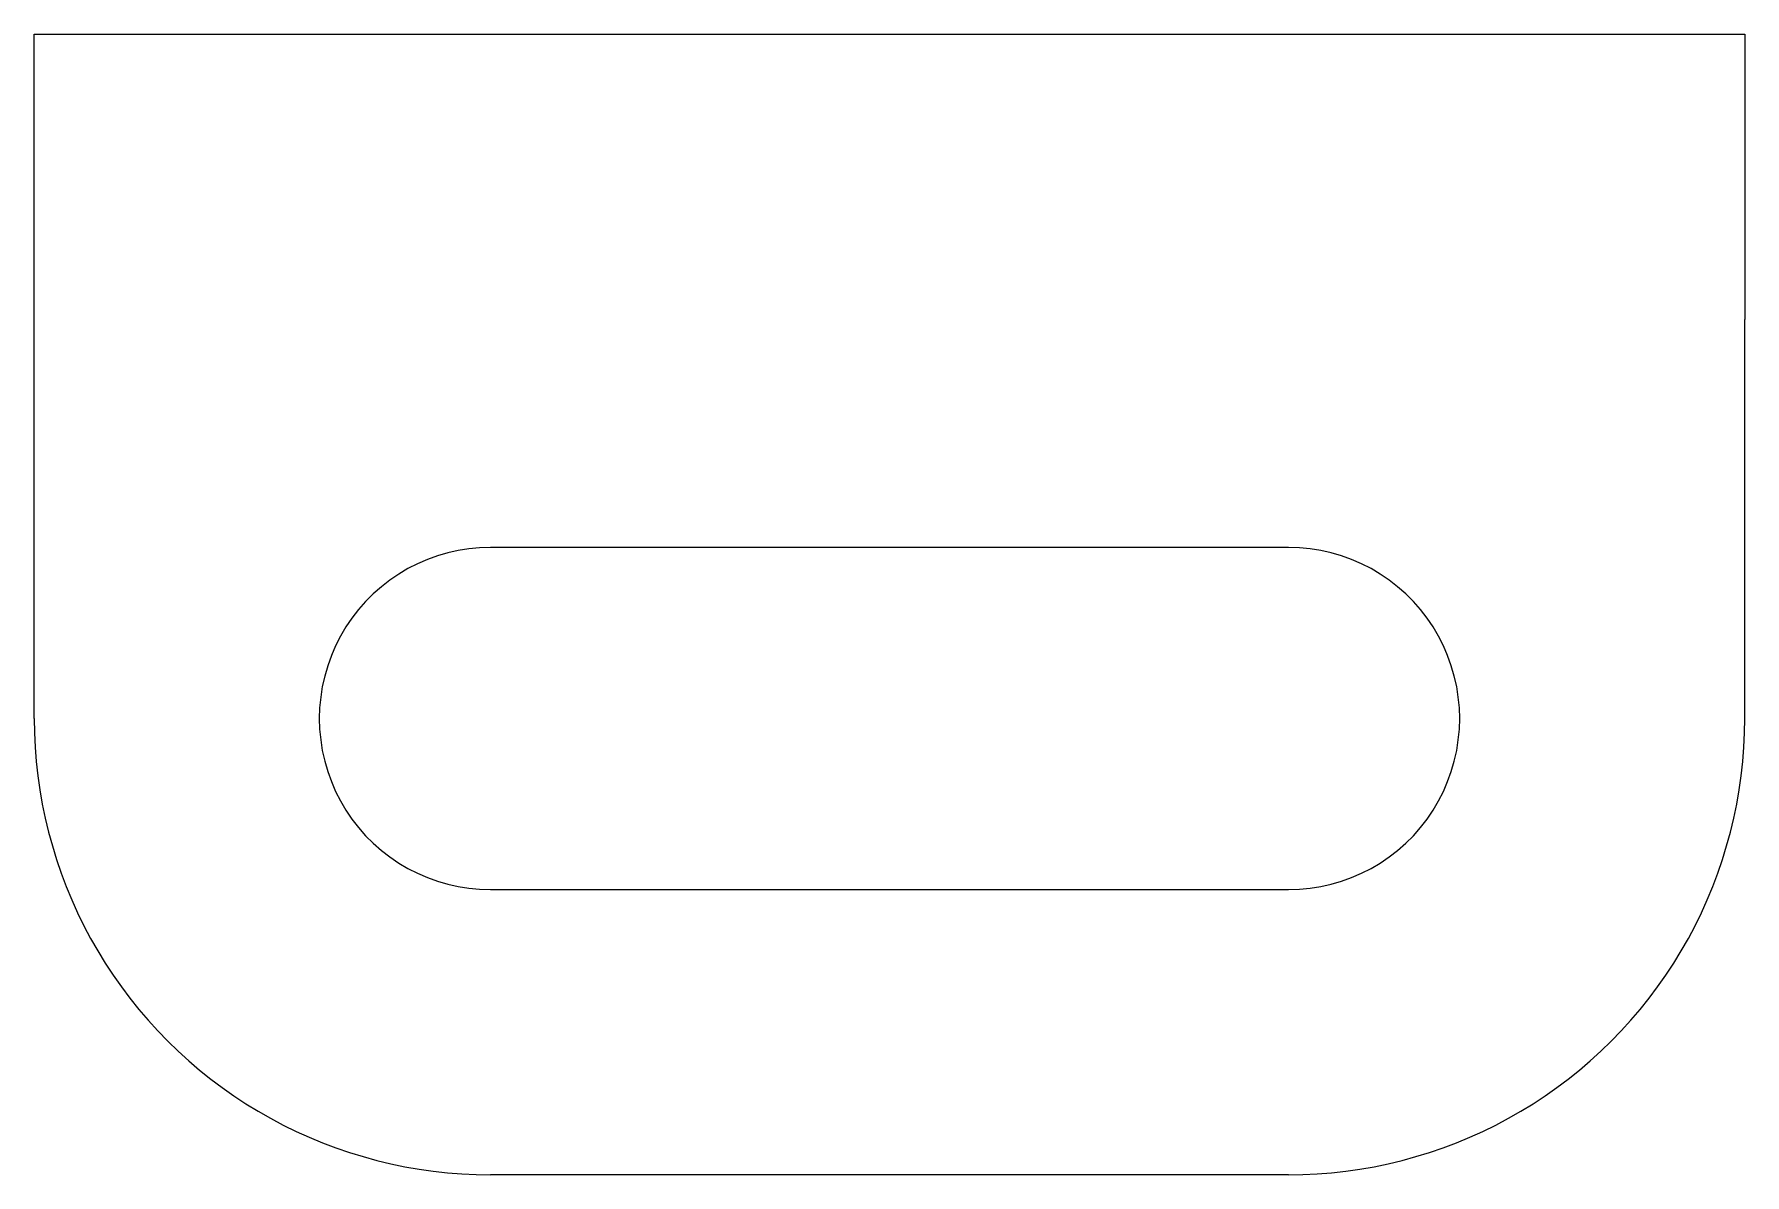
# Model space of a CAD drawing. Header units: metres. Extents: x -15 to 15, y -20 to 0.
import ezdxf

# ---------------------------------------------------------------- set-up
doc = ezdxf.new("R2010")
doc.units = ezdxf.units.M

msp = doc.modelspace()

# ---------------------------------------------------------------- linework, layer by layer
for points in [[(-15, -5), (-15, -4.843), (-15, -4.686), (-15, -4.53), (-15, -4.374), (-15, -4.219), (-15, -4.064), (-15, -3.91), (-15, -3.758), (-15, -3.607), (-15, -3.456), (-15, -3.307), (-15, -3.162), (-15, -3.017), (-15, -2.872), (-15, -2.732), (-15, -2.595), (-15, -2.458), (-15, -2.322), (-15, -2.194), (-15, -2.065), (-15, -1.937), (-15, -1.816), (-15, -1.699), (-15, -1.582), (-15, -1.464), (-15, -1.36), (-15, -1.255), (-15, -1.151), (-15, -1.052), (-15, -0.961), (-15, -0.87), (-15, -0.779), (-15, -0.701), (-15, -0.625), (-15, -0.549), (-15, -0.478), (-15, -0.418), (-15, -0.358), (-15, -0.298), (-15, -0.25), (-15, -0.206), (-15, -0.163), (-15, -0.122), (-15, -0.095), (-15, -0.069), (-15, -0.043), (-15, -0.026), (-15, -0.018), (-15, -0.009), (-15, 0)], [(-15, 0), (-14.4, 0), (-13.8, 0), (-13.2, 0), (-12.6, 0), (-12, 0), (-11.4, 0), (-10.8, 0), (-10.2, 0), (-9.6, 0), (-9, 0), (-8.4, 0), (-7.8, 0), (-7.2, 0), (-6.6, 0), (-6, 0), (-5.4, 0), (-4.8, 0), (-4.2, 0), (-3.6, 0), (-3, 0), (-2.4, 0), (-1.8, 0), (-1.2, 0), (-0.6, 0), (0, 0), (0.6, 0), (1.2, 0), (1.8, 0), (2.4, 0), (3, 0), (3.6, 0), (4.2, 0), (4.8, 0), (5.4, 0), (6, 0), (6.6, 0), (7.2, 0), (7.8, 0), (8.4, 0), (9, 0), (9.6, 0), (10.2, 0), (10.8, 0), (11.4, 0), (12, 0), (12.6, 0), (13.2, 0), (13.8, 0), (14.4, 0), (15, 0)], [(15, 0), (15, -0.009), (15, -0.018), (15, -0.026), (15, -0.043), (15, -0.069), (15, -0.095), (15, -0.122), (15, -0.163), (15, -0.206), (15, -0.25), (15, -0.298), (15, -0.358), (15, -0.418), (15, -0.478), (15, -0.549), (15, -0.625), (15, -0.701), (15, -0.779), (15, -0.87), (15, -0.961), (15, -1.052), (15, -1.151), (15, -1.255), (15, -1.36), (15, -1.464), (15, -1.582), (15, -1.699), (15, -1.816), (15, -1.937), (15, -2.065), (15, -2.194), (15, -2.322), (15, -2.458), (15, -2.595), (15, -2.732), (15, -2.872), (15, -3.017), (15, -3.162), (15, -3.307), (15, -3.456), (15, -3.607), (15, -3.758), (15, -3.91), (15, -4.064), (15, -4.219), (15, -4.374), (15, -4.53), (15, -4.686), (15, -4.843), (15, -5)], [(-15, -12), (-15, -11.86), (-15, -11.72), (-15, -11.58), (-15, -11.44), (-15, -11.3), (-15, -11.16), (-15, -11.02), (-15, -10.88), (-15, -10.74), (-15, -10.6), (-15, -10.46), (-15, -10.32), (-15, -10.18), (-15, -10.04), (-15, -9.9), (-15, -9.76), (-15, -9.62), (-15, -9.48), (-15, -9.34), (-15, -9.2), (-15, -9.06), (-15, -8.92), (-15, -8.78), (-15, -8.64), (-15, -8.5), (-15, -8.36), (-15, -8.22), (-15, -8.08), (-15, -7.94), (-15, -7.8), (-15, -7.66), (-15, -7.52), (-15, -7.38), (-15, -7.24), (-15, -7.1), (-15, -6.96), (-15, -6.82), (-15, -6.68), (-15, -6.54), (-15, -6.4), (-15, -6.26), (-15, -6.12), (-15, -5.98), (-15, -5.84), (-15, -5.7), (-15, -5.56), (-15, -5.42), (-15, -5.28), (-15, -5.14), (-15, -5)], [(15, -12), (15, -11.86), (15, -11.72), (15, -11.58), (15, -11.44), (15, -11.3), (15, -11.16), (15, -11.02), (15, -10.88), (15, -10.74), (15, -10.6), (15, -10.46), (15, -10.32), (15, -10.18), (15, -10.04), (15, -9.9), (15, -9.76), (15, -9.62), (15, -9.48), (15, -9.34), (15, -9.2), (15, -9.06), (15, -8.92), (15, -8.78), (15, -8.64), (15, -8.5), (15, -8.36), (15, -8.22), (15, -8.08), (15, -7.94), (15, -7.8), (15, -7.66), (15, -7.52), (15, -7.38), (15, -7.24), (15, -7.1), (15, -6.96), (15, -6.82), (15, -6.68), (15, -6.54), (15, -6.4), (15, -6.26), (15, -6.12), (15, -5.98), (15, -5.84), (15, -5.7), (15, -5.56), (15, -5.42), (15, -5.28), (15, -5.14), (15, -5)], [(-15, -12), (-15, -11.9), (-15, -11.8), (-15, -11.7), (-15, -11.6), (-15, -11.5), (-15, -11.4), (-15, -11.3), (-15, -11.2), (-15, -11.1), (-15, -11), (-15, -10.9), (-15, -10.8), (-15, -10.7), (-15, -10.6), (-15, -10.5), (-15, -10.4), (-15, -10.3), (-15, -10.2), (-15, -10.1), (-15, -10), (-15, -9.9), (-15, -9.8), (-15, -9.7), (-15, -9.6), (-15, -9.5), (-15, -9.4), (-15, -9.3), (-15, -9.2), (-15, -9.1), (-15, -9), (-15, -8.9), (-15, -8.8), (-15, -8.7), (-15, -8.6), (-15, -8.5), (-15, -8.4), (-15, -8.3), (-15, -8.2), (-15, -8.1), (-15, -8), (-15, -7.9), (-15, -7.8), (-15, -7.7), (-15, -7.6), (-15, -7.5), (-15, -7.4), (-15, -7.3), (-15, -7.2), (-15, -7.1), (-15, -7)], [(15, -12), (15, -11.9), (15, -11.8), (15, -11.7), (15, -11.6), (15, -11.5), (15, -11.4), (15, -11.3), (15, -11.2), (15, -11.1), (15, -11), (15, -10.9), (15, -10.8), (15, -10.7), (15, -10.6), (15, -10.5), (15, -10.4), (15, -10.3), (15, -10.2), (15, -10.1), (15, -10), (15, -9.9), (15, -9.8), (15, -9.7), (15, -9.6), (15, -9.5), (15, -9.4), (15, -9.3), (15, -9.2), (15, -9.1), (15, -9), (15, -8.9), (15, -8.8), (15, -8.7), (15, -8.6), (15, -8.5), (15, -8.4), (15, -8.3), (15, -8.2), (15, -8.1), (15, -8), (15, -7.9), (15, -7.8), (15, -7.7), (15, -7.6), (15, -7.5), (15, -7.4), (15, -7.3), (15, -7.2), (15, -7.1), (15, -7)], [(-7, -9), (-7.188, -9.006), (-7.376, -9.024), (-7.562, -9.053), (-7.746, -9.094), (-7.927, -9.147), (-8.104, -9.211), (-8.277, -9.286), (-8.445, -9.371), (-8.607, -9.467), (-8.763, -9.573), (-8.912, -9.688), (-9.054, -9.813), (-9.187, -9.946), (-9.312, -10.088), (-9.427, -10.237), (-9.533, -10.393), (-9.629, -10.555), (-9.714, -10.723), (-9.789, -10.896), (-9.853, -11.073), (-9.906, -11.254), (-9.947, -11.438), (-9.976, -11.624), (-9.994, -11.812), (-10, -12), (-9.994, -12.188), (-9.976, -12.376), (-9.947, -12.562), (-9.906, -12.746), (-9.853, -12.927), (-9.789, -13.104), (-9.714, -13.277), (-9.629, -13.445), (-9.533, -13.607), (-9.427, -13.763), (-9.312, -13.912), (-9.187, -14.054), (-9.054, -14.187), (-8.912, -14.312), (-8.763, -14.427), (-8.607, -14.533), (-8.445, -14.629), (-8.277, -14.714), (-8.104, -14.789), (-7.927, -14.853), (-7.746, -14.906), (-7.562, -14.947), (-7.376, -14.976), (-7.188, -14.994), (-7, -15)], [(-7, -9), (-7.188, -9.006), (-7.376, -9.024), (-7.562, -9.053), (-7.746, -9.094), (-7.927, -9.147), (-8.104, -9.211), (-8.277, -9.286), (-8.445, -9.371), (-8.607, -9.467), (-8.763, -9.573), (-8.912, -9.688), (-9.054, -9.813), (-9.187, -9.946), (-9.312, -10.088), (-9.427, -10.237), (-9.533, -10.393), (-9.629, -10.555), (-9.714, -10.723), (-9.789, -10.896), (-9.853, -11.073), (-9.906, -11.254), (-9.947, -11.438), (-9.976, -11.624), (-9.994, -11.812), (-10, -12), (-9.994, -12.188), (-9.976, -12.376), (-9.947, -12.562), (-9.906, -12.746), (-9.853, -12.927), (-9.789, -13.104), (-9.714, -13.277), (-9.629, -13.445), (-9.533, -13.607), (-9.427, -13.763), (-9.312, -13.912), (-9.187, -14.054), (-9.054, -14.187), (-8.912, -14.312), (-8.763, -14.427), (-8.607, -14.533), (-8.445, -14.629), (-8.277, -14.714), (-8.104, -14.789), (-7.927, -14.853), (-7.746, -14.906), (-7.562, -14.947), (-7.376, -14.976), (-7.188, -14.994), (-7, -15)], [(7, -9), (6.72, -9), (6.44, -9), (6.16, -9), (5.88, -9), (5.6, -9), (5.32, -9), (5.04, -9), (4.76, -9), (4.48, -9), (4.2, -9), (3.92, -9), (3.64, -9), (3.36, -9), (3.08, -9), (2.8, -9), (2.52, -9), (2.24, -9), (1.96, -9), (1.68, -9), (1.4, -9), (1.12, -9), (0.84, -9), (0.56, -9), (0.28, -9), (0, -9), (-0.28, -9), (-0.56, -9), (-0.84, -9), (-1.12, -9), (-1.4, -9), (-1.68, -9), (-1.96, -9), (-2.24, -9), (-2.52, -9), (-2.8, -9), (-3.08, -9), (-3.36, -9), (-3.64, -9), (-3.92, -9), (-4.2, -9), (-4.48, -9), (-4.76, -9), (-5.04, -9), (-5.32, -9), (-5.6, -9), (-5.88, -9), (-6.16, -9), (-6.44, -9), (-6.72, -9), (-7, -9)], [(7, -15), (7.188, -14.994), (7.376, -14.976), (7.562, -14.947), (7.746, -14.906), (7.927, -14.853), (8.104, -14.789), (8.277, -14.714), (8.445, -14.629), (8.607, -14.533), (8.763, -14.427), (8.912, -14.312), (9.054, -14.187), (9.187, -14.054), (9.312, -13.912), (9.427, -13.763), (9.533, -13.607), (9.629, -13.445), (9.714, -13.277), (9.789, -13.104), (9.853, -12.927), (9.906, -12.746), (9.947, -12.562), (9.976, -12.376), (9.994, -12.188), (10, -12), (9.994, -11.812), (9.976, -11.624), (9.947, -11.438), (9.906, -11.254), (9.853, -11.073), (9.789, -10.896), (9.714, -10.723), (9.629, -10.555), (9.533, -10.393), (9.427, -10.237), (9.312, -10.088), (9.187, -9.946), (9.054, -9.813), (8.912, -9.688), (8.763, -9.573), (8.607, -9.467), (8.445, -9.371), (8.277, -9.286), (8.104, -9.211), (7.927, -9.147), (7.746, -9.094), (7.562, -9.053), (7.376, -9.024), (7.188, -9.006), (7, -9)], [(7, -15), (7.188, -14.994), (7.376, -14.976), (7.562, -14.947), (7.746, -14.906), (7.927, -14.853), (8.104, -14.789), (8.277, -14.714), (8.445, -14.629), (8.607, -14.533), (8.763, -14.427), (8.912, -14.312), (9.054, -14.187), (9.187, -14.054), (9.312, -13.912), (9.427, -13.763), (9.533, -13.607), (9.629, -13.445), (9.714, -13.277), (9.789, -13.104), (9.853, -12.927), (9.906, -12.746), (9.947, -12.562), (9.976, -12.376), (9.994, -12.188), (10, -12), (9.994, -11.812), (9.976, -11.624), (9.947, -11.438), (9.906, -11.254), (9.853, -11.073), (9.789, -10.896), (9.714, -10.723), (9.629, -10.555), (9.533, -10.393), (9.427, -10.237), (9.312, -10.088), (9.187, -9.946), (9.054, -9.813), (8.912, -9.688), (8.763, -9.573), (8.607, -9.467), (8.445, -9.371), (8.277, -9.286), (8.104, -9.211), (7.927, -9.147), (7.746, -9.094), (7.562, -9.053), (7.376, -9.024), (7.188, -9.006), (7, -9)], [(-15, -12), (-14.996, -12.251), (-14.984, -12.502), (-14.964, -12.753), (-14.937, -13.003), (-14.902, -13.251), (-14.858, -13.499), (-14.807, -13.745), (-14.749, -13.99), (-14.682, -14.232), (-14.608, -14.472), (-14.527, -14.71), (-14.438, -14.945), (-14.342, -15.177), (-14.239, -15.406), (-14.128, -15.632), (-14.01, -15.854), (-13.886, -16.072), (-13.755, -16.287), (-13.617, -16.497), (-13.472, -16.702), (-13.321, -16.903), (-13.164, -17.099), (-13.001, -17.29), (-12.832, -17.476), (-12.657, -17.657), (-12.476, -17.832), (-12.29, -18.001), (-12.099, -18.164), (-11.903, -18.321), (-11.702, -18.472), (-11.497, -18.617), (-11.287, -18.755), (-11.072, -18.886), (-10.854, -19.01), (-10.632, -19.128), (-10.406, -19.239), (-10.177, -19.342), (-9.945, -19.438), (-9.71, -19.527), (-9.472, -19.608), (-9.232, -19.682), (-8.99, -19.749), (-8.745, -19.807), (-8.499, -19.858), (-8.251, -19.902), (-8.003, -19.937), (-7.753, -19.964), (-7.502, -19.984), (-7.251, -19.996), (-7, -20)], [(7, -20), (7.251, -19.996), (7.502, -19.984), (7.753, -19.964), (8.003, -19.937), (8.251, -19.902), (8.499, -19.858), (8.745, -19.807), (8.99, -19.749), (9.232, -19.682), (9.472, -19.608), (9.71, -19.527), (9.945, -19.438), (10.177, -19.342), (10.406, -19.239), (10.632, -19.128), (10.854, -19.01), (11.072, -18.886), (11.287, -18.755), (11.497, -18.617), (11.702, -18.472), (11.903, -18.321), (12.099, -18.164), (12.29, -18.001), (12.476, -17.832), (12.657, -17.657), (12.832, -17.476), (13.001, -17.29), (13.164, -17.099), (13.321, -16.903), (13.472, -16.702), (13.617, -16.497), (13.755, -16.287), (13.886, -16.072), (14.01, -15.854), (14.128, -15.632), (14.239, -15.406), (14.342, -15.177), (14.438, -14.945), (14.527, -14.71), (14.608, -14.472), (14.682, -14.232), (14.749, -13.99), (14.807, -13.745), (14.858, -13.499), (14.902, -13.251), (14.937, -13.003), (14.964, -12.753), (14.984, -12.502), (14.996, -12.251), (15, -12)], [(-7, -15), (-6.72, -15), (-6.44, -15), (-6.16, -15), (-5.88, -15), (-5.6, -15), (-5.32, -15), (-5.04, -15), (-4.76, -15), (-4.48, -15), (-4.2, -15), (-3.92, -15), (-3.64, -15), (-3.36, -15), (-3.08, -15), (-2.8, -15), (-2.52, -15), (-2.24, -15), (-1.96, -15), (-1.68, -15), (-1.4, -15), (-1.12, -15), (-0.84, -15), (-0.56, -15), (-0.28, -15), (0, -15), (0.28, -15), (0.56, -15), (0.84, -15), (1.12, -15), (1.4, -15), (1.68, -15), (1.96, -15), (2.24, -15), (2.52, -15), (2.8, -15), (3.08, -15), (3.36, -15), (3.64, -15), (3.92, -15), (4.2, -15), (4.48, -15), (4.76, -15), (5.04, -15), (5.32, -15), (5.6, -15), (5.88, -15), (6.16, -15), (6.44, -15), (6.72, -15), (7, -15)], [(7, -20), (6.72, -20), (6.44, -20), (6.16, -20), (5.88, -20), (5.6, -20), (5.32, -20), (5.04, -20), (4.76, -20), (4.48, -20), (4.2, -20), (3.92, -20), (3.64, -20), (3.36, -20), (3.08, -20), (2.8, -20), (2.52, -20), (2.24, -20), (1.96, -20), (1.68, -20), (1.4, -20), (1.12, -20), (0.84, -20), (0.56, -20), (0.28, -20), (0, -20), (-0.28, -20), (-0.56, -20), (-0.84, -20), (-1.12, -20), (-1.4, -20), (-1.68, -20), (-1.96, -20), (-2.24, -20), (-2.52, -20), (-2.8, -20), (-3.08, -20), (-3.36, -20), (-3.64, -20), (-3.92, -20), (-4.2, -20), (-4.48, -20), (-4.76, -20), (-5.04, -20), (-5.32, -20), (-5.6, -20), (-5.88, -20), (-6.16, -20), (-6.44, -20), (-6.72, -20), (-7, -20)], [(7, -20), (6.72, -20), (6.44, -20), (6.16, -20), (5.88, -20), (5.6, -20), (5.32, -20), (5.04, -20), (4.76, -20), (4.48, -20), (4.2, -20), (3.92, -20), (3.64, -20), (3.36, -20), (3.08, -20), (2.8, -20), (2.52, -20), (2.24, -20), (1.96, -20), (1.68, -20), (1.4, -20), (1.12, -20), (0.84, -20), (0.56, -20), (0.28, -20), (0, -20), (-0.28, -20), (-0.56, -20), (-0.84, -20), (-1.12, -20), (-1.4, -20), (-1.68, -20), (-1.96, -20), (-2.24, -20), (-2.52, -20), (-2.8, -20), (-3.08, -20), (-3.36, -20), (-3.64, -20), (-3.92, -20), (-4.2, -20), (-4.48, -20), (-4.76, -20), (-5.04, -20), (-5.32, -20), (-5.6, -20), (-5.88, -20), (-6.16, -20), (-6.44, -20), (-6.72, -20), (-7, -20)]]:
    msp.add_lwpolyline(points)

doc.saveas('drawing.dxf')
